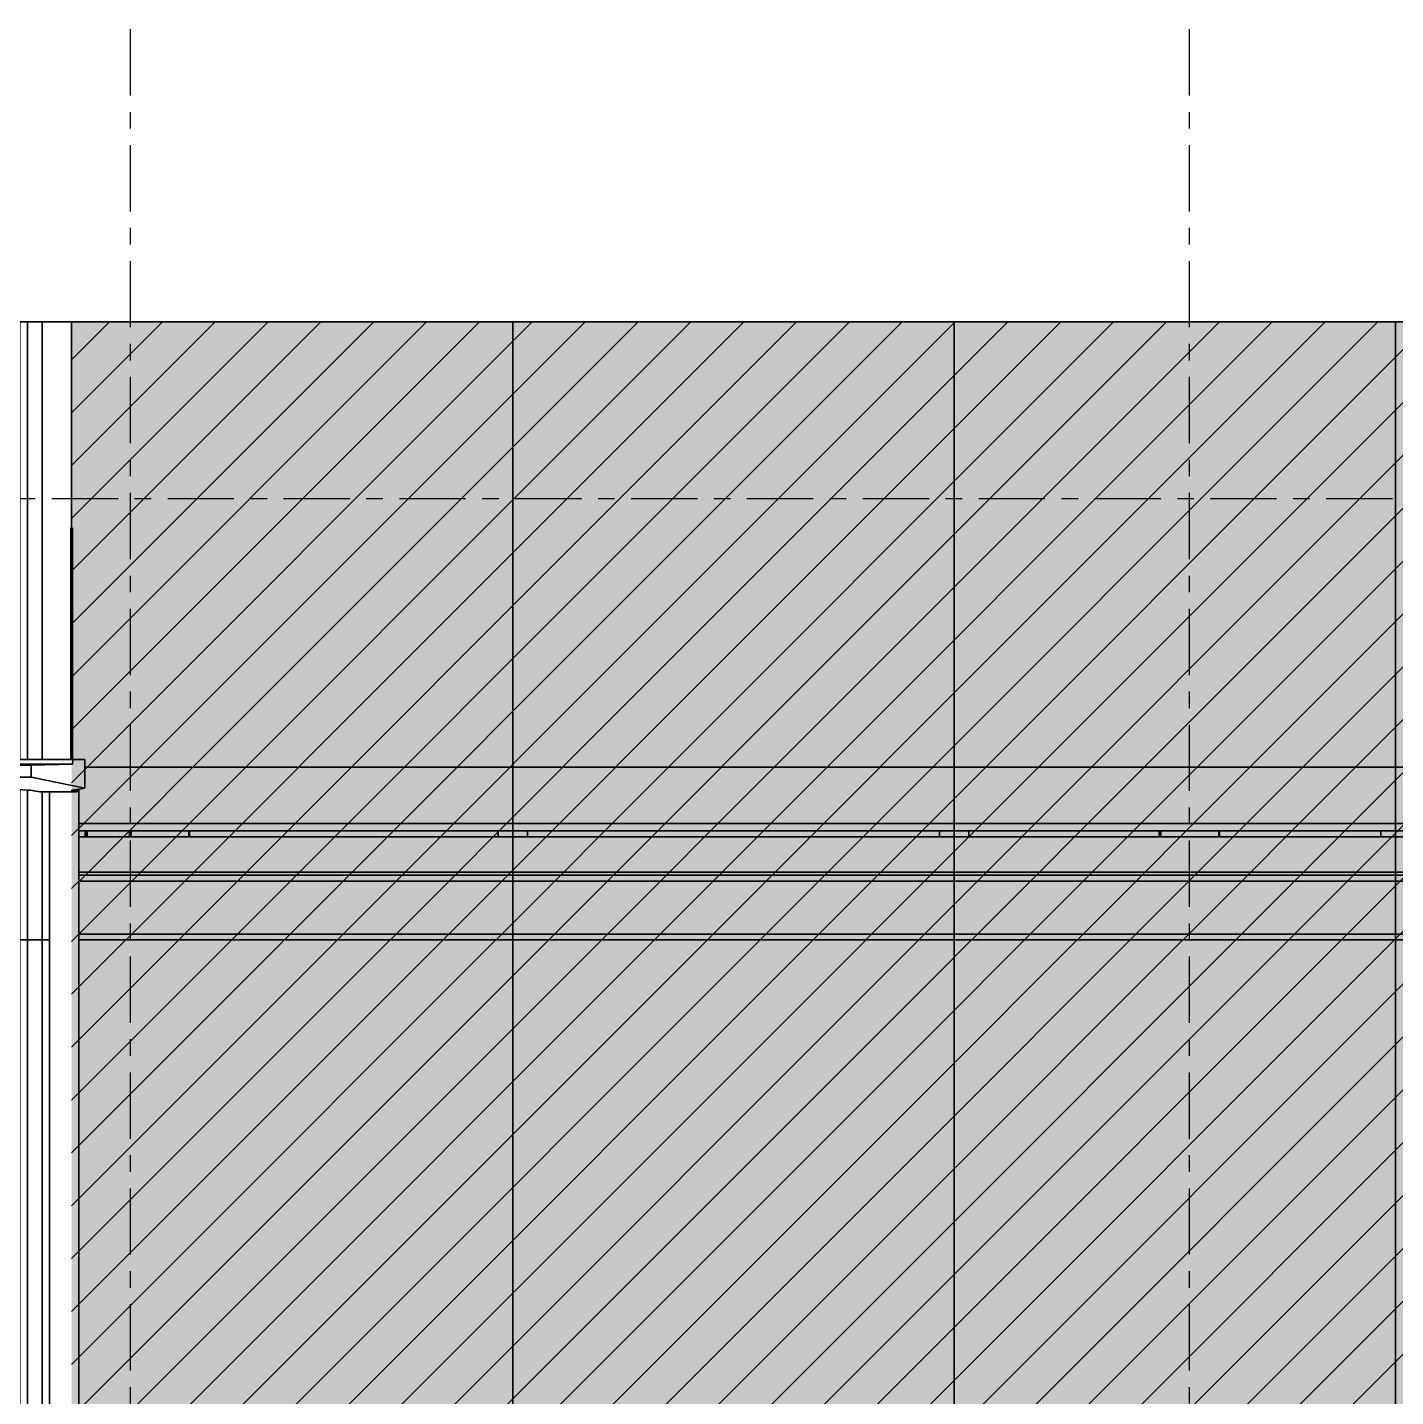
# Model space of a CAD drawing. Header units: millimetres. Extents: x -25371 to 2282244, y -90657 to 147824.
# Drawn here: x 1933346 to 1937996, y 476 to 5127 of the extents above; entities that cross this region are included whole.
import ezdxf
from ezdxf.enums import TextEntityAlignment as Align
from ezdxf.xclip import XClip

# ---------------------------------------------------------------- set-up
doc = ezdxf.new("R2010")
doc.units = ezdxf.units.MM
doc.header["$XCLIPFRAME"] = 0
doc.set_wipeout_variables(frame=1)
doc.linetypes.add('CENTER', pattern=[50.8, 31.75, -6.35, 6.35, -6.35])
doc.linetypes.add('TA_GL_000.90000', pattern=[2.475, 0.9, -0.225, 0.225, -0.225, 0.9])
for name, color, linetype in [('000 - 0_SYM_DWG_GRIDLINE_MAIN_COLOR_251', 7, 'Continuous'), ('000 - 0_SYM_DWG_SLOPE-SYM_TEXT_COLOR_3', 7, 'Continuous'), ('000 - EXISTING_CANOPY_WIPEOUT_', 7, 'Continuous'), ('000 - EXISTING_PRECAST_HATCH_', 7, 'Continuous'), ('000 - GRID', 7, 'CENTER')]:
    doc.layers.add(name, color=color, linetype=linetype)
for name, color, linetype, lineweight in [('A-DETL', 7, 'Continuous', 70), ('A-GLAZ-CURT', 7, 'Continuous', 35), ('A-GLAZ-CWMG', 7, 'Continuous', 35), ('E-LITE-EQPM', 7, 'Continuous', 35), ('S-COLS-E', 7, 'Continuous', 100), ('WALL-E', 7, 'Continuous', 50)]:
    doc.layers.add(name, color=color, linetype=linetype, lineweight=lineweight)
doc.styles.add('Arial', font='arial.ttf', dxfattribs={"height": 300})
doc.styles.add('TA', font='', dxfattribs={"height": 4.5})
doc.styles.get('TA').set_extended_font_data('Cordia New')

# ---------------------------------------------------------------- blocks, each defined once
blk = doc.blocks.new('Rectangular Mullion - 45 x 100mm-5525157-VS01 - ELEVATION 5')
at = {"layer": 'A-GLAZ-CWMG', "color": 7}
for p, q in [((-2924.8, 106600), (-2949.9, 106600)), ((-2949.9, 106600), (-2924.8, 106600)), ((-2924.2, 103600), (-2949.9, 103600)), ((-2949.9, 103600), (-2924.2, 103600))]:
    blk.add_line(p, q, dxfattribs=at)
blk = doc.blocks.new('System Panel - DPA-AR_Facade_Solid Panel 150mm-5074408-VS01 - ELEVATION 5')
at = {"layer": 'A-GLAZ-CURT', "color": 7}
for p, q in [((-1350, 106600), (-2825.1, 106600)), ((-2825.1, 106600), (-1350, 106600)), ((-1350, 103600), (-1350, 106600)), ((-1350, 106600), (-1350, 103600)), ((-2825.5, 103600), (-1350, 103600)), ((-1350, 103600), (-2825.5, 103600))]:
    blk.add_line(p, q, dxfattribs=at)
blk = doc.blocks.new('System Panel - DPA-AR_Facade_Solid Panel 150mm-V8-VS01 - ELEVATION 5')
at = {"layer": 'A-GLAZ-CURT', "color": 7}
for p, q in [((150, 106600), (-1350, 106600)), ((-1350, 106600), (-1350, 103600)), ((-1350, 103600), (-1350, 106600)), ((-1350, 106600), (150, 106600)), ((150, 103714.3), (150, 106600)), ((150, 106600), (150, 103714.3)), ((150, 103600), (150, 103656.1)), ((150, 103656.1), (150, 103600)), ((-1350, 103600), (-42, 103600)), ((-42, 103600), (-1350, 103600)), ((55.8, 103600), (150, 103600)), ((150, 103600), (55.8, 103600))]:
    blk.add_line(p, q, dxfattribs=at)
blk = doc.blocks.new('System Panel - DPA-AR_Facade_Solid Panel 150mm-V9-VS01 - ELEVATION 5')
at = {"layer": 'A-GLAZ-CURT', "color": 7}
for p, q in [((1650, 106600), (150, 106600)), ((150, 106600), (150, 103714.3)), ((150, 103714.3), (150, 106600)), ((150, 106600), (850, 106600)), ((1050, 106600), (1650, 106600)), ((1650, 103600), (1650, 106600)), ((1650, 106600), (1650, 103600)), ((150, 103656.1), (150, 103600)), ((150, 103600), (150, 103656.1)), ((150, 103600), (421.9, 103600)), ((421.9, 103600), (150, 103600)), ((471, 103600), (546, 103600)), ((546, 103600), (471, 103600)), ((643.8, 103600), (1040.9, 103600)), ((850, 103600), (643.8, 103600)), ((1090.5, 103600), (1650, 103600)), ((1650, 103600), (1090.5, 103600))]:
    blk.add_line(p, q, dxfattribs=at)
blk = doc.blocks.new('DPA_Curved type B_Corner 1 - Curved Type B_Corner 1-5074401-VS01 - ELEVATION 5')
at = {"layer": 'A-GLAZ-CURT', "color": 7}
for p, q in [((-2924.8, 106600), (-3000, 106600)), ((-3000, 106600), (-3000, 106600)), ((-3000, 106600), (-3000, 106600)), ((-3000, 106600), (-2950, 106600)), ((-3000, 103600), (-3000, 106600)), ((-3000, 103600), (-3000, 106600)), ((-3000, 103600), (-3000, 106600)), ((-2950, 106600), (-2924.8, 106600)), ((-2950, 103600), (-2950, 106600)), ((-2950, 103600), (-2950, 106600)), ((-2950, 103600), (-3000, 103600)), ((-3000, 103600), (-3000, 103600)), ((-3000, 103600), (-3000, 103600)), ((-3000, 103600), (-2924.2, 103600)), ((-2924.2, 103600), (-2950, 103600))]:
    blk.add_line(p, q, dxfattribs=at)
blk = doc.blocks.new('DPA_Curved type C_Left - Curved Type C_Left-5075811-VS01 - ELEVATION 5')
at = {"layer": 'A-GLAZ-CURT', "color": 7}
for p, q in [((-2950, 106600), (-3025.4, 106600)), ((-3025.4, 106600), (-2950, 106600)), ((-3025.4, 103600), (-3025.4, 106600)), ((-2950, 106600), (-3000, 106600)), ((-3000, 106600), (-3000, 106600)), ((-3000, 106600), (-2950.1, 106600)), ((-2924.8, 106600), (-2950, 106600)), ((-2950, 106600), (-2924.8, 106600)), ((-2950, 103600), (-3025.4, 103600)), ((-3025.4, 103600), (-2950, 103600)), ((-2950.1, 103600), (-3000, 103600)), ((-3000, 103600), (-3000, 103600)), ((-3000, 103600), (-2950, 103600)), ((-2924.2, 103600), (-2950, 103600)), ((-2950, 103600), (-2924.2, 103600))]:
    blk.add_line(p, q, dxfattribs=at)
blk = doc.blocks.new('System Panel - DPA-AR_Facade_Solid Panel 150mm-5137465-VS01 - ELEVATION 5')
at = {"layer": 'A-GLAZ-CURT', "color": 7}
for p, q in [((-3000, 106600), (-2924.8, 106600)), ((-3000, 106600), (-2924.8, 106600)), ((-2924.2, 103600), (-3000, 103600)), ((-3000, 103600), (-2924.2, 103600))]:
    blk.add_line(p, q, dxfattribs=at)
blk = doc.blocks.new('System Panel - DPA-AR_Facade_Solid Panel 150mm-5545763-VS01 - ELEVATION 5')
at = {"layer": 'A-GLAZ-CURT', "color": 7}
for p, q in [((-1350, 108700), (-2850, 108700)), ((-2850, 108700), (-2850, 107213.6)), ((-2850, 107213.6), (-2850, 108700)), ((-2850, 108700), (-1350, 108700)), ((-1350, 107100), (-1350, 108700)), ((-1350, 108700), (-1350, 107100))]:
    blk.add_line(p, q, dxfattribs=at)
blk = doc.blocks.new('System Panel - DPA-AR_Facade_Solid Panel 150mm-V11-VS01 - ELEVATION 5')
at = {"layer": 'A-GLAZ-CURT', "color": 7}
for p, q in [((150, 108700), (-1350, 108700)), ((-1350, 108700), (-1350, 107100)), ((-1350, 107100), (-1350, 108700)), ((-1350, 108700), (150, 108700)), ((150, 107100), (150, 108700)), ((150, 108700), (150, 107100))]:
    blk.add_line(p, q, dxfattribs=at)
blk = doc.blocks.new('System Panel - DPA-AR_Facade_Solid Panel 150mm-5074686-VS01 - ELEVATION 5')
at = {"layer": 'A-GLAZ-CURT', "color": 7}
for p, q in [((929, 108700), (1913.1, 108700)), ((929, 108700), (1042.2, 108700)), ((2026.3, 108700), (1042.2, 108700)), ((1913.1, 108700), (2026.3, 108700))]:
    blk.add_line(p, q, dxfattribs=at)
blk = doc.blocks.new('DPA_Curved type B_Corner 1 - Curved Type B_Corner 1-5545647-VS01 - ELEVATION 5')
at = {"layer": 'A-GLAZ-CURT', "color": 7}
for p, q in [((-2850, 108700), (-3000, 108700)), ((-3000, 108700), (-3000, 108700)), ((-3000, 108700), (-3000, 108700)), ((-3000, 108700), (-2950, 108700)), ((-3000, 107213.6), (-3000, 108700)), ((-3000, 107213.6), (-3000, 108700)), ((-3000, 107213.6), (-3000, 108700)), ((-2950, 108700), (-2850, 108700)), ((-2950, 107213.6), (-2950, 108700)), ((-2950, 107213.6), (-2950, 108700)), ((-2850, 108700), (-2850, 107213.6)), ((-2850, 107213.6), (-2850, 108700)), ((-3000, 106600), (-3000, 107109)), ((-3000, 106600), (-3000, 107109)), ((-3000, 106600), (-3000, 107109)), ((-2950, 106600), (-2950, 107103.1)), ((-2950, 106600), (-2950, 107103.1)), ((-2950, 106600), (-3000, 106600)), ((-3000, 106600), (-3000, 106600)), ((-3000, 106600), (-3000, 106600)), ((-3000, 106600), (-2924.8, 106600)), ((-2924.8, 106600), (-2950, 106600))]:
    blk.add_line(p, q, dxfattribs=at)
blk = doc.blocks.new('DPA_Curved type C_Left - Curved Type C_Left-5545648-VS01 - ELEVATION 5')
at = {"layer": 'A-GLAZ-CURT', "color": 7}
for p, q in [((-2950, 108700), (-3025.4, 108700)), ((-3025.4, 108700), (-2950, 108700)), ((-3025.4, 107213.6), (-3025.4, 108700)), ((-2950, 108700), (-3000, 108700)), ((-3000, 108700), (-3000, 108700)), ((-3000, 108700), (-2950.1, 108700)), ((-2900, 108700), (-2950, 108700)), ((-2950, 108700), (-2900, 108700)), ((-2850, 108700), (-2900, 108700)), ((-2900, 108700), (-2850, 108700)), ((-2850, 108700), (-2850, 107213.6)), ((-2850, 107213.6), (-2850, 108700)), ((-3025.4, 106600), (-3025.4, 107110.6)), ((-2950, 106600), (-3025.4, 106600)), ((-3025.4, 106600), (-2950, 106600)), ((-2950.1, 106600), (-3000, 106600)), ((-3000, 106600), (-3000, 106600)), ((-3000, 106600), (-2950, 106600)), ((-2924.8, 106600), (-2950, 106600)), ((-2950, 106600), (-2924.8, 106600))]:
    blk.add_line(p, q, dxfattribs=at)
blk = doc.blocks.new('System Panel - DPA-AR_Facade_Solid Panel 150mm-5545649-VS01 - ELEVATION 5')
at = {"layer": 'A-GLAZ-CURT', "color": 7}
for p, q in [((-3000, 108700), (-2850, 108700)), ((-3000, 108700), (-2850, 108700)), ((-2850, 107213.6), (-2850, 108700)), ((-2850, 108700), (-2850, 107213.6)), ((-2924.8, 106600), (-3000, 106600)), ((-3000, 106600), (-2924.8, 106600))]:
    blk.add_line(p, q, dxfattribs=at)
blk = doc.blocks.new('DPA_CP_Entrance Canopy Lower - Depth 4200-5687027-VS01 - ELEVATION 5')
at = {"layer": 'A-GLAZ-CURT', "color": 7}
for p, q in [((-1350, 107187.3), (-2804.3, 107187.3)), ((-1350, 107162.3), (-1350, 107187.3)), ((-1350, 107187.3), (-1350, 106996)), ((-1350, 106971.1), (-1350, 107162.3)), ((-1350, 107085.5), (-1350, 106896)), ((-1350, 106745), (-1350, 107085.5)), ((-1350, 106996), (-2825, 106996)), ((-1350, 106996), (-1350, 106971.1)), ((-2825, 106971.1), (-1350, 106971.1)), ((-1350, 106950), (-2825, 106950)), ((-1350, 106950), (-2825, 106950)), ((-1350, 106950), (-2825, 106950)), ((-1350, 106950), (-2825, 106950)), ((-2800, 106971.1), (-2800, 106950)), ((-2800, 106950), (-2800, 106971.1)), ((-1400, 106971.1), (-1400, 106950)), ((-1400, 106950), (-1400, 106971.1)), ((-1350, 106945), (-1350, 106950)), ((-1350, 106950), (-1350, 106800)), ((-1350, 106800), (-1350, 106950)), ((-1350, 106950), (-1350, 106830)), ((-1350, 106835), (-1350, 106945)), ((-1350, 106945), (-1350, 106795)), ((-1350, 106795), (-1350, 106945)), ((-1350, 106896), (-1350, 106745)), ((-1350, 106830), (-2825.1, 106830)), ((-2825.1, 106830), (-1350, 106830)), ((-1350, 106820), (-2825.1, 106820)), ((-2825.1, 106820), (-1350, 106820)), ((-1350, 106800), (-2825.1, 106800)), ((-1350, 106800), (-2825.1, 106800)), ((-1350, 106815), (-1350, 106835)), ((-1350, 106830), (-1350, 106820)), ((-1350, 106820), (-1350, 106800)), ((-1350, 106625), (-1350, 106815)), ((-1350, 106800), (-1350, 106620)), ((-1350, 106620), (-2825.1, 106620)), ((-1350, 106620), (-2825.1, 106620)), ((-1350, 106600), (-1350, 106625)), ((-1350, 106620), (-1350, 106600)), ((-1350, 106600), (-2825.1, 106600)), ((-1350, 106600), (-2825.1, 106600))]:
    blk.add_line(p, q, dxfattribs=at)
blk = doc.blocks.new('DPA_CP_Entrance Canopy Lower - Depth 4200-V20-VS01 - ELEVATION 5')
at = {"layer": 'A-GLAZ-CURT', "color": 7}
for p, q in [((-1350, 106996), (-1350, 107187.3)), ((-1350, 107187.3), (-1350, 107162.3)), ((150, 107187.3), (-1350, 107187.3)), ((150, 107162.3), (150, 107187.3)), ((150, 107187.3), (150, 106996)), ((-1350, 107162.3), (-1350, 106971.1)), ((150, 106971.1), (150, 107162.3)), ((-1350, 107084.7), (-1350, 106745)), ((-1350, 106896), (-1350, 107084.7)), ((150, 107085.5), (150, 106896)), ((150, 106745), (150, 107085.5)), ((-1350, 106971.1), (-1350, 106996)), ((150, 106996), (-1350, 106996)), ((150, 106996), (150, 106971.1)), ((-1350, 106971.1), (150, 106971.1)), ((-1350, 106830), (-1350, 106950)), ((-1350, 106950), (-1350, 106800)), ((-1350, 106800), (-1350, 106950)), ((-1350, 106950), (-1350, 106945)), ((150, 106950), (-1350, 106950)), ((150, 106950), (-1350, 106950)), ((150, 106950), (-1350, 106950)), ((150, 106950), (-1350, 106950)), ((-1350, 106945), (-1350, 106795)), ((-1350, 106795), (-1350, 106945)), ((-1350, 106945), (-1350, 106835)), ((-1300, 106971.1), (-1300, 106950)), ((-1300, 106950), (-1300, 106971.1)), ((100, 106971.1), (100, 106950)), ((100, 106950), (100, 106971.1)), ((150, 106945), (150, 106950)), ((150, 106950), (150, 106800)), ((150, 106800), (150, 106950)), ((150, 106950), (150, 106830)), ((150, 106835), (150, 106945)), ((150, 106945), (150, 106795)), ((150, 106795), (150, 106945)), ((-1350, 106745), (-1350, 106896)), ((150, 106896), (150, 106745)), ((-1350, 106835), (-1350, 106815)), ((-1350, 106820), (-1350, 106830)), ((150, 106830), (-1350, 106830)), ((-1350, 106830), (150, 106830)), ((-1350, 106800), (-1350, 106820)), ((150, 106820), (-1350, 106820)), ((-1350, 106820), (150, 106820)), ((-1350, 106815), (-1350, 106625)), ((-1350, 106620), (-1350, 106800)), ((150, 106800), (-1350, 106800)), ((150, 106800), (-1350, 106800)), ((150, 106815), (150, 106835)), ((150, 106830), (150, 106820)), ((150, 106820), (150, 106800)), ((150, 106625), (150, 106815)), ((150, 106800), (150, 106620)), ((-1350, 106625), (-1350, 106600)), ((-1350, 106600), (-1350, 106620)), ((150, 106620), (-1350, 106620)), ((150, 106620), (-1350, 106620)), ((150, 106600), (150, 106625)), ((150, 106620), (150, 106600)), ((150, 106600), (-1350, 106600)), ((150, 106600), (-1350, 106600))]:
    blk.add_line(p, q, dxfattribs=at)
blk = doc.blocks.new('Lighting-Street-LED - Lighting-Street-LED-V23-VS01 - ELEVATION 5')
at = {"layer": 'E-LITE-EQPM', "color": 7}
for p, q in [((-3148.4, 107196.9), (-3148.3, 107213.6)), ((-3148.3, 107213.6), (-3106.5, 107213.6)), ((-2846, 107213.6), (-3148.3, 107213.6)), ((-2999.3, 107213.6), (-3106.5, 107213.6)), ((-2971.8, 107213.6), (-2999.3, 107213.6)), ((-2963.4, 107213.6), (-2971.8, 107213.6)), ((-2934.2, 107213.6), (-2963.4, 107213.6)), ((-2901.5, 107213.6), (-2934.2, 107213.6)), ((-2898.5, 107213.6), (-2901.5, 107213.6)), ((-2855, 107213.6), (-2898.5, 107213.6)), ((-2826.7, 107213.6), (-2855, 107213.6)), ((-2846.5, 107213.6), (-2849.6, 107213.6)), ((-2849.4, 107213.6), (-2845.8, 107213.6)), ((-2804.3, 107213.6), (-2846.5, 107213.6)), ((-2846, 107213.6), (-2846.2, 107196.9)), ((-2804.3, 107213.6), (-2846, 107213.6)), ((-2845.8, 107213.6), (-2837.4, 107213.6)), ((-2837.4, 107213.6), (-2810.5, 107213.6)), ((-2823.7, 107213.6), (-2826.7, 107213.6)), ((-2808.8, 107213.6), (-2823.7, 107213.6)), ((-2810.5, 107213.6), (-2808.9, 107213.6)), ((-2804.3, 107115.6), (-2804.3, 107213.6)), ((-3289.1, 107193.8), (-3148.4, 107196.9)), ((-3289.1, 107153.3), (-3289.1, 107193.8)), ((-2986.8, 107193.8), (-3289.1, 107193.8)), ((-2846.2, 107196.9), (-3148.4, 107196.9)), ((-2846.2, 107196.9), (-2986.8, 107193.8)), ((-2986.8, 107193.8), (-2986.8, 107153.3)), ((-3106.5, 107115.6), (-3289.1, 107153.3)), ((-2986.8, 107153.3), (-3289.1, 107153.3)), ((-2986.8, 107153.3), (-2804.3, 107115.6)), ((-3106.5, 107115.6), (-2999.3, 107108.9)), ((-2971.8, 107106), (-2963.4, 107104.3)), ((-2963.4, 107104.3), (-2957.3, 107103.1)), ((-2903.8, 107103.1), (-2957.3, 107103.1)), ((-2925, 107103.4), (-2925, 101100)), ((-2831.8, 107103.1), (-2885.3, 107103.1)), ((-2846.5, 107108.9), (-2804.3, 107115.6)), ((-2837.4, 107104.3), (-2845.8, 107106)), ((-2837.4, 107104.3), (-2837.4, 107110.4)), ((-2831.8, 107103.1), (-2837.4, 107104.3)), ((-2828.6, 107111.8), (-2831.8, 107103.1)), ((-2825, 101100), (-2825, 107112.4))]:
    blk.add_line(p, q, dxfattribs=at)
at = {"layer": 'E-LITE-EQPM', "color": 7, "flags": 128}
for points in [[(-2999.3, 107108.9), (-2990.6, 107108.3), (-2982.9, 107107.6), (-2976.6, 107106.8), (-2971.8, 107106)], [(-2903.8, 107103.1), (-2899.5, 107103.2), (-2894.9, 107103.2)], [(-2894.9, 107103.2), (-2890.2, 107103.2), (-2885.3, 107103.1)], [(-2845.8, 107106), (-2848.8, 107106.8), (-2849.9, 107107.6), (-2849.1, 107108.3), (-2846.5, 107108.9)]]:
    blk.add_lwpolyline(points, dxfattribs=at)
blk = doc.blocks.new('Rectangular Mullion - Mullion_Top_C-Channel-4573873-VS01 - ELEVATION 5')
at = {"layer": 'A-GLAZ-CWMG', "color": 7}
for p, q in [((92.2, 108700), (16.7, 108700)), ((16.7, 108700), (936.8, 108700)), ((92.2, 108700), (1012.3, 108700)), ((936.8, 108700), (1012.3, 108700))]:
    blk.add_line(p, q, dxfattribs=at)
blk = doc.blocks.new('Rectangular Mullion - 45 x 100mm-5598520-VS01 - ELEVATION 5')
at = {"layer": 'A-GLAZ-CWMG', "color": 7}
for p, q in [((966.7, 108700), (937.2, 108700)), ((937.2, 108700), (1012.7, 108700)), ((1042.2, 108700), (966.7, 108700)), ((1012.7, 108700), (1042.2, 108700))]:
    blk.add_line(p, q, dxfattribs=at)
blk = doc.blocks.new('Rectangular Mullion - 45 x 100mm-5598521-VS01 - ELEVATION 5')
at = {"layer": 'A-GLAZ-CWMG', "color": 7}
for p, q in [((-2920.4, 108700), (-2949.9, 108700)), ((-2949.9, 108700), (-2874.5, 108700)), ((-2844.9, 108700), (-2920.4, 108700)), ((-2874.5, 108700), (-2844.9, 108700)), ((-2924.8, 106600), (-2949.9, 106600)), ((-2949.9, 106600), (-2924.8, 106600))]:
    blk.add_line(p, q, dxfattribs=at)
blk = doc.blocks.new('Rectangular Mullion - Mullion_Top_C-Channel-4573258-VS01 - ELEVATION 5')
at = {"layer": 'A-GLAZ-CWMG', "color": 7}
for p, q in [((-2845.3, 108700), (-2920.8, 108700)), ((-2920.8, 108700), (-1981, 108700)), ((-2845.3, 108700), (-1905.5, 108700)), ((-1981, 108700), (-1905.5, 108700))]:
    blk.add_line(p, q, dxfattribs=at)
blk = doc.blocks.new('Rectangular Mullion - 45 x 100mm-5598452-VS01 - ELEVATION 5')
at = {"layer": 'A-GLAZ-CWMG', "color": 7}
for p, q in [((-1951.1, 108700), (-1980.6, 108700)), ((-1980.6, 108700), (-1905.1, 108700)), ((-1875.6, 108700), (-1951.1, 108700)), ((-1905.1, 108700), (-1875.6, 108700))]:
    blk.add_line(p, q, dxfattribs=at)
blk = doc.blocks.new('Rectangular Mullion - Mullion_Top_C-Channel-4573259-VS01 - ELEVATION 5')
at = {"layer": 'A-GLAZ-CWMG', "color": 7}
for p, q in [((-1876, 108700), (-1951.5, 108700)), ((-1951.5, 108700), (-996.9, 108700)), ((-1876, 108700), (-921.4, 108700)), ((-996.9, 108700), (-921.4, 108700))]:
    blk.add_line(p, q, dxfattribs=at)
blk = doc.blocks.new('C-1-VS01-AR-2563-01 -C_20260615-163154_ELEVATION_5_EX')
at = {"layer": 'A-DETL', "color": 7}
blk.add_line((-25156.3, 108000), (-25156.3, 107213.6), dxfattribs=at)
at = {"layer": 'WALL-E', "color": 7}
blk.add_line((-25156.3, 107213.6), (-25156.3, 108000), dxfattribs=at)
at = {"layer": 'A-GLAZ-CURT', "color": 7}
for name, p in [('DPA_Curved type C_Left - Curved Type C_Left-5545648-VS01 - ELEVATION 5', (-22306.4, 0)), ('DPA_Curved type B_Corner 1 - Curved Type B_Corner 1-5545647-VS01 - ELEVATION 5', (-22306.4, 0)), ('System Panel - DPA-AR_Facade_Solid Panel 150mm-5545649-VS01 - ELEVATION 5', (-22306.4, 0)), ('System Panel - DPA-AR_Facade_Solid Panel 150mm-5545763-VS01 - ELEVATION 5', (-22306.4, 0)), ('System Panel - DPA-AR_Facade_Solid Panel 150mm-V11-VS01 - ELEVATION 5', (-22306.4, 0)), ('System Panel - DPA-AR_Facade_Solid Panel 150mm-V11-VS01 - ELEVATION 5', (-20806.4, 0)), ('System Panel - DPA-AR_Facade_Solid Panel 150mm-5074686-VS01 - ELEVATION 5', (-22306.4, 0)), ('DPA_Curved type C_Left - Curved Type C_Left-5075811-VS01 - ELEVATION 5', (-22306.4, 0)), ('DPA_Curved type B_Corner 1 - Curved Type B_Corner 1-5074401-VS01 - ELEVATION 5', (-22306.4, 0)), ('System Panel - DPA-AR_Facade_Solid Panel 150mm-5137465-VS01 - ELEVATION 5', (-22306.4, 0)), ('System Panel - DPA-AR_Facade_Solid Panel 150mm-5074408-VS01 - ELEVATION 5', (-22306.4, 0)), ('System Panel - DPA-AR_Facade_Solid Panel 150mm-V8-VS01 - ELEVATION 5', (-22306.4, 0)), ('System Panel - DPA-AR_Facade_Solid Panel 150mm-V9-VS01 - ELEVATION 5', (-22306.4, 0))]:
    blk.add_blockref(name, p, dxfattribs=at)
at = {"layer": 'A-GLAZ-CWMG', "color": 7}
for name, p in [('Rectangular Mullion - 45 x 100mm-5598521-VS01 - ELEVATION 5', (-22306.4, 0)), ('Rectangular Mullion - Mullion_Top_C-Channel-4573258-VS01 - ELEVATION 5', (-22306.4, 0)), ('Rectangular Mullion - 45 x 100mm-5598452-VS01 - ELEVATION 5', (-22306.4, 0)), ('Rectangular Mullion - Mullion_Top_C-Channel-4573259-VS01 - ELEVATION 5', (-22306.4, 0)), ('Rectangular Mullion - 45 x 100mm-5598452-VS01 - ELEVATION 5', (-21322.3, 0)), ('Rectangular Mullion - Mullion_Top_C-Channel-4573259-VS01 - ELEVATION 5', (-21322.3, 0)), ('Rectangular Mullion - 45 x 100mm-5598452-VS01 - ELEVATION 5', (-20338.2, 0)), ('Rectangular Mullion - Mullion_Top_C-Channel-4573873-VS01 - ELEVATION 5', (-22306.4, 0)), ('Rectangular Mullion - 45 x 100mm-5598520-VS01 - ELEVATION 5', (-22306.4, 0)), ('Rectangular Mullion - 45 x 100mm-5525157-VS01 - ELEVATION 5', (-22306.4, 0))]:
    blk.add_blockref(name, p, dxfattribs=at)
at = {"color": 7}
blk.add_wipeout([(-25131.4, 106600), (-16156.4, 106600), (-16156.4, 107187.3), (-25131.4, 107187.3)], dxfattribs=at).dxf.layer = '000 - EXISTING_CANOPY_WIPEOUT_'
at = {"layer": '000 - EXISTING_PRECAST_HATCH_'}
h = blk.add_hatch(dxfattribs=at)
h.set_pattern_fill('ANSI31')
h.set_pattern_definition([(45, (0, 0), (-89.80256, 89.80256), [])])
h.paths.add_polyline_path([(-18756.5, 105750), (-18756.5, 103600), (-14656.4, 103600), (-14656.4, 108700), (-25156.3, 108700), (-25156.3, 103600), (-20056.5, 103600), (-20056.5, 105750)])
h = blk.add_hatch(dxfattribs=at)
h.set_pattern_fill('AR-CONC', scale=0.05)
h.set_pattern_definition([(50, (0, 0), (364.3693, -31.8782), [38.1, -419.1]), (355, (0, 0), (-70.4868, 382.1137), [30.48, -335.2812]), (100.45144, (30.36, -2.66), (293.8825, 350.2355), [32.38, -356.1805]), (46.1842, (4e-15, 101.6), (542.158, -84.0847), [57.15, -628.65]), (96.63556, (45.2, 94.6), (474.8083, 494.8522), [48.57, -534.2712]), (351.18415, (4e-15, 101.6), (474.8083, 494.8522), [45.72, -502.9195]), (21, (50.8, 76.2), (303.2288, -204.5304), [38.1, -419.1]), (326, (50.8, 76.2), (123.604, 368.3759), [30.48, -335.28]), (71.45144, (76.07, 59.16), (426.8328, 163.8455), [32.38, -356.1799]), (37.5, (0, 0), (6.1772, 169.11008), [0, -331.216, 0, -340.36, 0, -336.55]), (7.5, (0, 0), (133.63933, 200.36115), [0, -194.056, 0, -323.596, 0, -128.27]), (327.5, (-113.28, 4e-15), (271.18119, -11.45749), [0, -127, 0, -396.24, 0, -525.78]), (317.5, (-164.08, 6e-15), (296.25836, 50.853), [0, -165.1, 0, -263.144, 0, -373.38])])
h.paths.add_polyline_path([(-18756.5, 105750), (-18756.5, 103600), (-14656.4, 103600), (-14656.4, 108700), (-25156.3, 108700), (-25156.3, 103600), (-20056.5, 103600), (-20056.5, 105750)])
at = {"layer": 'A-DETL', "color": 7}
for p, q in [((-25106.3, 106971.1), (-25106.3, 106950)), ((-24956.4, 106950), (-24956.4, 106971.1)), ((-21456.4, 106950), (-21456.4, 106971.1))]:
    blk.add_line(p, q, dxfattribs=at)
at = {"layer": 'S-COLS-E', "color": 7}
blk.add_line((-25106.3, 106950), (-25106.3, 106971.1), dxfattribs=at)
at = {"layer": 'WALL-E', "color": 7}
for p, q in [((-24756.4, 106950), (-24756.4, 106971.1)), ((-21256.4, 106971.1), (-21256.4, 106950))]:
    blk.add_line(p, q, dxfattribs=at)
at = {"layer": 'A-GLAZ-CURT', "color": 7}
for name, p in [('DPA_CP_Entrance Canopy Lower - Depth 4200-5687027-VS01 - ELEVATION 5', (-22306.4, 0)), ('DPA_CP_Entrance Canopy Lower - Depth 4200-V20-VS01 - ELEVATION 5', (-22306.4, 0)), ('DPA_CP_Entrance Canopy Lower - Depth 4200-V20-VS01 - ELEVATION 5', (-20806.4, 0)), ('DPA_CP_Entrance Canopy Lower - Depth 4200-V20-VS01 - ELEVATION 5', (-19306.4, 0))]:
    blk.add_blockref(name, p, dxfattribs=at)
at = {"layer": 'E-LITE-EQPM', "color": 7}
blk.add_blockref('Lighting-Street-LED - Lighting-Street-LED-V23-VS01 - ELEVATION 5', (-22306.4, 0), dxfattribs=at)
blk = doc.blocks.new('*U459')
at = {"layer": '000 - 0_SYM_DWG_GRIDLINE_MAIN_COLOR_251', "color": 7, "linetype": 'ByBlock', "ltscale": 5}
blk.add_line((20, 0), (-181.5, 0), dxfattribs=at)
at = {"layer": '000 - 0_SYM_DWG_GRIDLINE_MAIN_COLOR_251', "color": 7}
blk.add_point((-161.5, 0), dxfattribs=at)
at = {"color": 7, "style": 'TA', "flags": 1}
blk.add_attdef('LOCATION', (6, -6), '', height=4.5, rotation=270, dxfattribs=at)
at = {"layer": '000 - 0_SYM_DWG_SLOPE-SYM_TEXT_COLOR_3', "color": 7, "style": 'Arial'}
blk.add_attdef('GRID-HEAD', text='', height=4, rotation=90, dxfattribs=at).set_placement((40, 0), align=Align.MIDDLE_CENTER)
blk = doc.blocks.new('*U2261')
at = {"layer": '000 - 0_SYM_DWG_GRIDLINE_MAIN_COLOR_251', "color": 7, "linetype": 'ByBlock', "ltscale": 5}
blk.add_line((20, 0), (-529.286, 0), dxfattribs=at)
at = {"color": 7, "style": 'TA', "flags": 1}
blk.add_attdef('LOCATION', (6, -6), '', height=4.5, rotation=270, dxfattribs=at)
blk = doc.blocks.new('C-1-VS01_REV00_20260615-231059_ELEVATION_5_dims')
at = {"layer": '000 - GRID', "color": 7, "linetype": 'TA_GL_000.90000', "xscale": 50.00000000000004, "yscale": 50.00000000000004, "zscale": 50.00000000000004}
for name, p, rotation in [('*U459', (-24956.4, 100625), 270), ('*U459', (-21356.4, 100625), 270), ('*U2261', (-27373.2, 108700), 180), ('*U2261', (-27373.2, 108100), 180)]:
    blk.add_blockref(name, p, dxfattribs=dict(at, rotation=rotation))

msp = doc.modelspace()

# ---------------------------------------------------------------- block references
at = {"color": 7}
ref = msp.add_blockref('C-1-VS01-AR-2563-01 -C_20260615-163154_ELEVATION_5_EX', (1958652.146, -104572.744), dxfattribs=at)
XClip(ref).set_block_clipping_path([(-26516.0919763581, 95079.2292497061), (-3958.1064399881, 115145.365818867)])

# ---------------------------------------------------------------- next in the draw order: block references
msp.add_blockref('C-1-VS01_REV00_20260615-231059_ELEVATION_5_dims', (1958652.146, -104572.744), dxfattribs=at)

doc.saveas('drawing.dxf')
